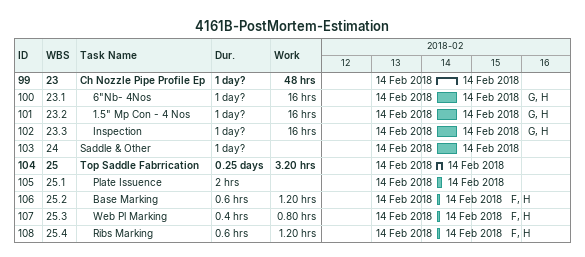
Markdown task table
4161B-PostMortem-Estimation

| ID | WBS | Task | Duration | Start | Finish | Resources | Work (h) |
|---|---|---|---|---|---|---|---|
| 99 | 23 | **Ch Nozzle Pipe Profile Ep** | 1d? | 2018-02-14 | 2018-02-14 |  | 48 |
| 100 | 23.1 | 6"Nb- 4Nos | 1d? | 2018-02-14 | 2018-02-14 | G, H | 16 |
| 101 | 23.2 | 1.5" Mp Con - 4 Nos | 1d? | 2018-02-14 | 2018-02-14 | G, H | 16 |
| 102 | 23.3 | Inspection | 1d? | 2018-02-14 | 2018-02-14 | G, H | 16 |
| 103 | 24 | Saddle & Other | 1d? | 2018-02-14 | 2018-02-14 |  |  |
| 104 | 25 | **Top Saddle Fabrrication** | 0.25d | 2018-02-14 | 2018-02-14 |  | 3.20 |
| 105 | 25.1 | Plate Issuence | 2h | 2018-02-14 | 2018-02-14 |  |  |
| 106 | 25.2 | Base Marking | 0.6h | 2018-02-14 | 2018-02-14 | F, H | 1.20 |
| 107 | 25.3 | Web Pl Marking | 0.4h | 2018-02-14 | 2018-02-14 | F, H | 0.80 |
| 108 | 25.4 | Ribs Marking | 0.6h | 2018-02-14 | 2018-02-14 | F, H | 1.20 |
